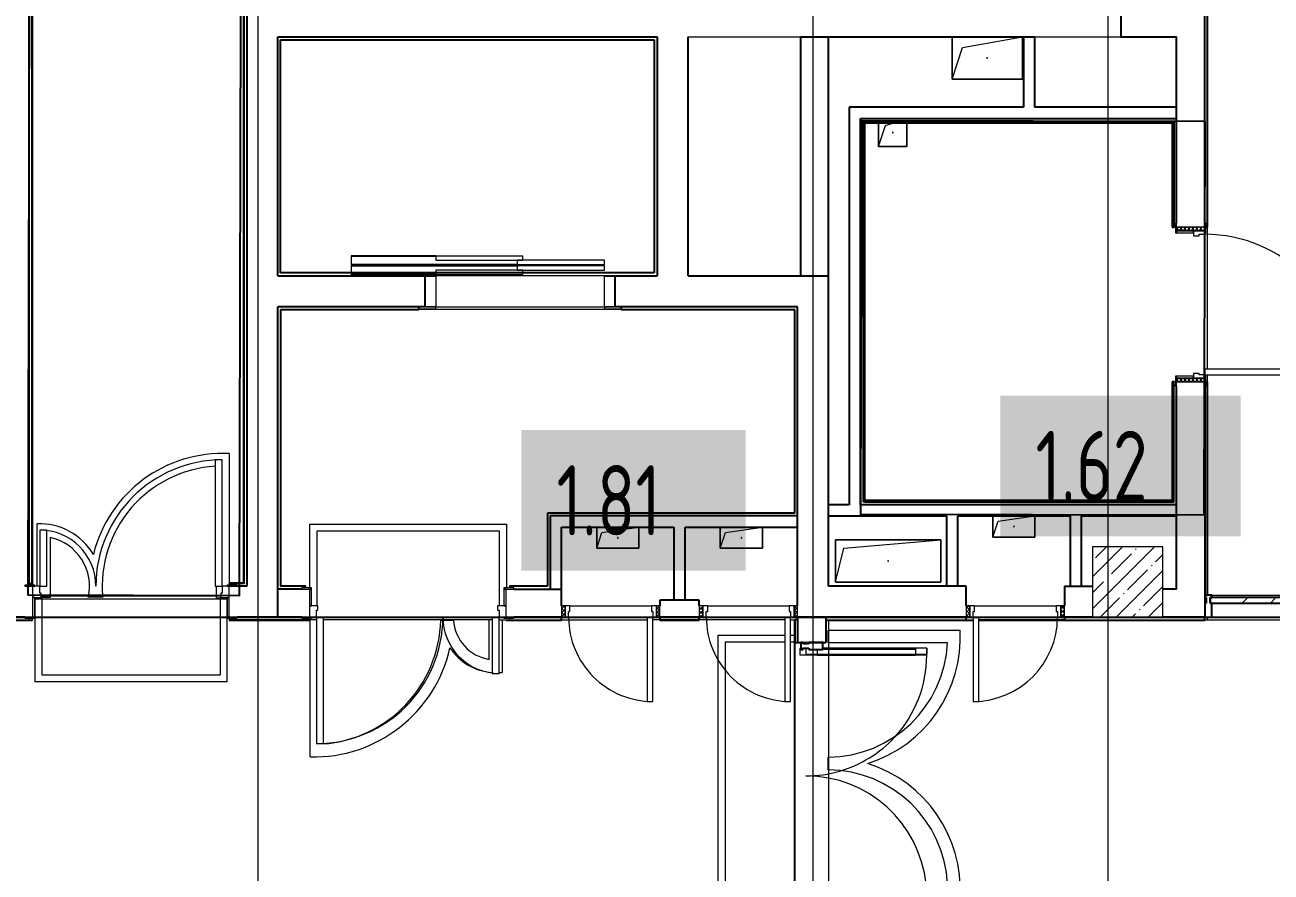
# Model space of a CAD drawing. Header units: millimetres. Extents: x 3914 to 443608, y -156176 to 78197.
# Drawn here: x 119257 to 128128, y -134527 to -128497 of the extents above; entities that cross this region are included whole.
import ezdxf

# ---------------------------------------------------------------- set-up
doc = ezdxf.new("R2010")
doc.units = ezdxf.units.MM
doc.linetypes.add('200_ШТРИХ__ш1_п0_6_', pattern=[160, 100, -60])
for name, color, linetype, lineweight in [('A-DETL-GENF', 7, 'Continuous', 9), ('A-DOOR-1', 7, 'Continuous', 5), ('A-DOOR-2', 7, '200_ШТРИХ__ш1_п0_6_', 5), ('A-DOOR-FRAM-2', 7, 'Continuous', 5), ('A-FLOR', 7, 'Continuous', 9), ('A-GENM', 7, 'Continuous', 9), ('A-GLAZ-CURT-1', 7, 'Continuous', 5), ('A-GLAZ-CURT-2', 7, 'Continuous', 25), ('A-GLAZ-CWMG', 7, 'Continuous', 9), ('A-GLAZ-CWMG-1', 7, 'Continuous', 25), ('S-COLS-1', 7, 'Continuous', 5), ('Оси', 7, 'Continuous', 9)]:
    doc.layers.add(name, color=color, linetype=linetype, lineweight=lineweight)
doc.layers.add('A-DOOR-4', color=7, linetype='Continuous', lineweight=5, true_color=0xd7dbdf)
doc.layers.add('A-DOOR-FRAM-1', color=7, linetype='Continuous', lineweight=5, true_color=0xc0c0c0)
doc.styles.add('СПДС', font='ГОСТ тип А.ttf', dxfattribs={"width": 0.9})

# ---------------------------------------------------------------- blocks, each defined once
blk = doc.blocks.new('110_Дверь_СКБ_2Ст - Д-1_л_Лестничная клетка EIS60 2-32142534-Объем проектирования 1 этажа')
at = {"layer": 'A-DOOR-1'}
for p, q in [((662.5, 1010), (612.5, 1010)), ((612.5, 1010), (612.5, 110)), ((662.5, 110), (662.5, 1010)), ((-637.5, 510), (-637.5, 110)), ((-587.5, 510), (-637.5, 510)), ((-587.5, 110), (-587.5, 510)), ((-637.5, 110), (-587.5, 110)), ((612.5, 110), (662.5, 110))]:
    blk.add_line(p, q, dxfattribs=at)
for centre, radius, start, end in [((662.5, 110), 900, 90, 180), ((-637.5, 110), 400, 360, 90)]:
    blk.add_arc(centre, radius, start, end, dxfattribs=at)
at = {"layer": 'A-DOOR-FRAM-1'}
for p, q in [((-672.5, 118), (-742.5, 118)), ((-742.5, 118), (-742.5, 110)), ((-742.5, 110), (-672.5, 110)), ((-637.5, 110), (-687.5, 110)), ((-687.5, 110), (-687.5, 30)), ((-672.5, 110), (-672.5, 118)), ((-637.5, 60), (-637.5, 110)), ((662.5, 110), (662.5, 60)), ((712.5, 110), (662.5, 110)), ((767.5, 118), (697.5, 118)), ((697.5, 118), (697.5, 110)), ((697.5, 110), (767.5, 110)), ((712.5, 30), (712.5, 110)), ((767.5, 110), (767.5, 118)), ((-687.5, 30), (-627.5, 30)), ((-672.5, 30), (-687.5, 30)), ((-687.5, 30), (-687.5, -110)), ((-672.5, -110), (-672.5, 30)), ((-627.5, 60), (-637.5, 60)), ((-627.5, 30), (-627.5, 60)), ((662.5, 60), (652.5, 60)), ((652.5, 60), (652.5, 30)), ((652.5, 30), (712.5, 30)), ((712.5, 30), (697.5, 30)), ((697.5, 30), (697.5, -110)), ((712.5, -110), (712.5, 30)), ((-672.5, -110), (-742.5, -110)), ((-742.5, -110), (-742.5, -118)), ((-742.5, -118), (-672.5, -118)), ((-687.5, -110), (-672.5, -110)), ((-672.5, -118), (-672.5, -110)), ((697.5, -110), (712.5, -110)), ((767.5, -110), (697.5, -110)), ((697.5, -110), (697.5, -118)), ((697.5, -118), (767.5, -118)), ((767.5, -118), (767.5, -110))]:
    blk.add_line(p, q, dxfattribs=at)
blk = doc.blocks.new('110_Дверь_СКБ_2Ст - Д-3а 1450x2100h_Лестничная клетка из коридора-32213611-Объем проектирования 1 этажа')
at = {"layer": 'A-DOOR-1'}
for p, q in [((662.5, 1000), (612.5, 1000)), ((612.5, 1000), (612.5, 100)), ((662.5, 100), (662.5, 1000)), ((-637.5, 500), (-637.5, 100)), ((-587.5, 500), (-637.5, 500)), ((-587.5, 100), (-587.5, 500)), ((-637.5, 100), (-587.5, 100)), ((612.5, 100), (662.5, 100))]:
    blk.add_line(p, q, dxfattribs=at)
for centre, radius, start, end in [((662.5, 100), 900, 90, 180), ((-637.5, 100), 400, 360, 90)]:
    blk.add_arc(centre, radius, start, end, dxfattribs=at)
at = {"layer": 'A-DOOR-FRAM-1'}
for p, q in [((-672.5, 108), (-742.5, 108)), ((-742.5, 108), (-742.5, 100)), ((-742.5, 100), (-672.5, 100)), ((-637.5, 100), (-687.5, 100)), ((-687.5, 100), (-687.5, 20)), ((-672.5, 100), (-672.5, 108)), ((-637.5, 50), (-637.5, 100)), ((662.5, 100), (662.5, 50)), ((712.5, 100), (662.5, 100)), ((767.5, 108), (697.5, 108)), ((697.5, 108), (697.5, 100)), ((697.5, 100), (767.5, 100)), ((712.5, 20), (712.5, 100)), ((767.5, 100), (767.5, 108)), ((-687.5, 20), (-627.5, 20)), ((-672.5, 20), (-687.5, 20)), ((-687.5, 20), (-687.5, -100)), ((-672.5, -100), (-672.5, 20)), ((-627.5, 50), (-637.5, 50)), ((-627.5, 20), (-627.5, 50)), ((662.5, 50), (652.5, 50)), ((652.5, 50), (652.5, 20)), ((652.5, 20), (712.5, 20)), ((712.5, 20), (697.5, 20)), ((697.5, 20), (697.5, -100)), ((712.5, -100), (712.5, 20)), ((-672.5, -100), (-742.5, -100)), ((-742.5, -100), (-742.5, -108)), ((-742.5, -108), (-672.5, -108)), ((-687.5, -100), (-672.5, -100)), ((-672.5, -108), (-672.5, -100)), ((697.5, -100), (712.5, -100)), ((767.5, -100), (697.5, -100)), ((697.5, -100), (697.5, -108)), ((697.5, -108), (767.5, -108)), ((767.5, -108), (767.5, -100))]:
    blk.add_line(p, q, dxfattribs=at)
blk = doc.blocks.new('110_Дверь_СКБ_1Ст_Внутренняя1 - Д-4 1100x2100h_су мгн-31800557-Объем проектирования 1 этажа')
at = {"layer": 'A-DOOR-2'}
h = blk.add_hatch(dxfattribs=at)
h.set_pattern_fill('FP_75', color=256, style=0, pattern_type=2)
h.set_pattern_definition([(135, (1751.41, 164.685), (-14.14214, -14.14214), []), (225, (1751.41, 164.685), (14.14214, -14.14214), [])])
h.paths.add_polyline_path([(562.5, 100), (537.5, 100), (537.5, -100), (562.5, -100)])
at = {"layer": 'A-DOOR-FRAM-2'}
h = blk.add_hatch(dxfattribs=at)
h.set_pattern_fill('FP_76', color=256, style=0, pattern_type=2)
h.set_pattern_definition([(45, (-371.384, 164.685), (-14.1421, 14.1421), []), (135, (-371.384, 164.685), (-14.1421, -14.1421), [])])
h.paths.add_polyline_path([(-512.5, 100), (-537.5, 100), (-537.5, -100), (-512.5, -99.3)])
at = {"layer": 'A-DOOR-1'}
for p, q in [((512.5, 1100), (472.5, 1100)), ((472.5, 1100), (472.5, 100)), ((512.5, 100), (512.5, 1100)), ((472.5, 100), (512.5, 100))]:
    blk.add_line(p, q, dxfattribs=at)
blk.add_arc((512.5, 100), 1000, 90, 180, dxfattribs=at)
at = {"layer": 'A-DOOR-FRAM-1'}
for p, q in [((-497.5, 108), (-567.5, 108)), ((-567.5, 108), (-567.5, 100)), ((-567.5, 100), (-497.5, 100)), ((-512.5, 100), (-537.5, 100)), ((-537.5, 100), (-537.5, -100)), ((-487.5, 100), (-512.5, 100)), ((-512.5, 100), (-512.5, 20)), ((-512.5, -100), (-512.5, 100)), ((-497.5, 100), (-512.5, 100)), ((-512.5, 100), (-512.5, 99)), ((-512.5, 99), (-497.5, 99)), ((-497.5, 100), (-497.5, 108)), ((-497.5, 99), (-497.5, 100)), ((-487.5, 60), (-487.5, 100)), ((512.5, 100), (512.5, 60)), ((537.5, 100), (512.5, 100)), ((592.5, 108), (522.5, 108)), ((522.5, 108), (522.5, 100)), ((537.5, 100), (522.5, 100)), ((522.5, 100), (522.5, 99)), ((522.5, 100), (592.5, 100)), ((522.5, 99), (537.5, 99)), ((537.5, 20), (537.5, 100)), ((562.5, 100), (537.5, 100)), ((537.5, 100), (537.5, -100)), ((537.5, 99), (537.5, 100)), ((562.5, -100), (562.5, 100)), ((592.5, 100), (592.5, 108)), ((-512.5, 20), (-477.5, 20)), ((-497.5, 20), (-512.5, 20)), ((-512.5, 20), (-512.5, -100)), ((-497.5, -100), (-497.5, 20)), ((-477.5, 60), (-487.5, 60)), ((-477.5, 20), (-477.5, 60)), ((512.5, 60), (502.5, 60)), ((502.5, 60), (502.5, 20)), ((502.5, 20), (537.5, 20)), ((537.5, 20), (522.5, 20)), ((522.5, 20), (522.5, -100)), ((537.5, -100), (537.5, 20)), ((-497.5, -100), (-567.5, -100)), ((-567.5, -100), (-567.5, -108)), ((-567.5, -108), (-497.5, -108)), ((-537.5, -100), (-512.5, -100)), ((-512.5, -100), (-497.5, -100)), ((-497.5, -108), (-497.5, -100)), ((522.5, -100), (537.5, -100)), ((592.5, -100), (522.5, -100)), ((522.5, -100), (522.5, -108)), ((522.5, -108), (592.5, -108)), ((537.5, -100), (562.5, -100)), ((592.5, -108), (592.5, -100))]:
    blk.add_line(p, q, dxfattribs=at)
blk = doc.blocks.new('110_Дверь_СКБ_1Ст - д-18 700x2100h_Технический шкаф ЭОМ и СС-23279316-Объем проектирования 1 этажа')
at = {"layer": 'A-DOOR-2'}
h = blk.add_hatch(dxfattribs=at)
h.set_pattern_fill('FP_117', color=256, style=0, pattern_type=2)
h.set_pattern_definition([(135, (1951.41, 174.685), (-14.14214, -14.14214), []), (225, (1951.41, 174.685), (14.14214, -14.14214), [])])
h.paths.add_polyline_path([(337.5, 110), (337.5, 30), (362.5, 30), (362.5, 110)])
at = {"layer": 'A-DOOR-FRAM-2'}
h = blk.add_hatch(dxfattribs=at)
h.set_pattern_fill('FP_118', color=256, style=0, pattern_type=2)
h.set_pattern_definition([(45, (-171.384, 174.685), (-14.1421, 14.1421), []), (135, (-171.384, 174.685), (-14.1421, -14.1421), [])])
h.paths.add_polyline_path([(-312.5, 110), (-337.5, 110), (-337.5, 30), (-312.5, 30), (-312.5, 61.3)])
at = {"layer": 'A-DOOR-1'}
for p, q in [((312.5, 710), (272.5, 710)), ((272.5, 710), (272.5, 110)), ((312.5, 110), (312.5, 710)), ((272.5, 110), (312.5, 110))]:
    blk.add_line(p, q, dxfattribs=at)
blk.add_arc((312.5, 110), 600, 90, 180, dxfattribs=at)
at = {"layer": 'A-DOOR-FRAM-1'}
for p, q in [((-312.5, 110), (-337.5, 110)), ((-337.5, 110), (-337.5, 30)), ((-287.5, 110), (-312.5, 110)), ((-312.5, 110), (-312.5, 30)), ((-312.5, 30), (-312.5, 110)), ((-287.5, 70), (-287.5, 110)), ((-287.5, 110), (272.5, 110)), ((312.5, 110), (312.5, 70)), ((337.5, 110), (312.5, 110)), ((337.5, 30), (337.5, 110)), ((362.5, 110), (337.5, 110)), ((337.5, 110), (337.5, 30)), ((362.5, 30), (362.5, 110)), ((-337.5, 30), (-312.5, 30)), ((-312.5, 30), (-277.5, 30)), ((-277.5, 70), (-287.5, 70)), ((-277.5, 30), (-277.5, 70)), ((302.5, 30), (-277.5, 30)), ((312.5, 70), (302.5, 70)), ((302.5, 70), (302.5, 30)), ((302.5, 30), (337.5, 30)), ((337.5, 30), (362.5, 30))]:
    blk.add_line(p, q, dxfattribs=at)
blk = doc.blocks.new('110_Дверь_СКБ_1Ст - д-18п 700x2100h_Технический шкаф ЭОМ и СС 2-32193184-Объем проектирования 1 этажа')
at = {"layer": 'A-DOOR-2'}
h = blk.add_hatch(dxfattribs=at)
h.set_pattern_fill('FP_119', color=256, style=0, pattern_type=2)
h.set_pattern_definition([(135, (1951.41, 124.685), (-14.14214, -14.14214), []), (225, (1951.41, 124.685), (14.14214, -14.14214), [])])
h.paths.add_polyline_path([(337.5, 60), (337.5, -20), (362.5, -20), (362.5, 60)])
at = {"layer": 'A-DOOR-FRAM-2'}
h = blk.add_hatch(dxfattribs=at)
h.set_pattern_fill('FP_120', color=256, style=0, pattern_type=2)
h.set_pattern_definition([(45, (-171.384, 124.685), (-14.1421, 14.1421), []), (135, (-171.384, 124.685), (-14.1421, -14.1421), [])])
h.paths.add_polyline_path([(-337.5, 60), (-337.5, -20), (-312.5, -20), (-312.5, 60)])
at = {"layer": 'A-DOOR-1'}
for p, q in [((-287.5, 660), (-287.5, 60)), ((-247.5, 660), (-287.5, 660)), ((-247.5, 60), (-247.5, 660)), ((-287.5, 60), (-247.5, 60))]:
    blk.add_line(p, q, dxfattribs=at)
blk.add_arc((-287.5, 60), 600, 360, 90, dxfattribs=at)
at = {"layer": 'A-DOOR-FRAM-1'}
for p, q in [((-312.5, 60), (-337.5, 60)), ((-337.5, 60), (-337.5, -20)), ((-287.5, 60), (-312.5, 60)), ((-312.5, 60), (-312.5, -20)), ((-312.5, -20), (-312.5, 60)), ((-287.5, 20), (-287.5, 60)), ((-277.5, 20), (-287.5, 20)), ((-277.5, -20), (-277.5, 20)), ((-247.5, 60), (312.5, 60)), ((312.5, 20), (302.5, 20)), ((302.5, 20), (302.5, -20)), ((312.5, 60), (312.5, 20)), ((337.5, 60), (312.5, 60)), ((337.5, -20), (337.5, 60)), ((362.5, 60), (337.5, 60)), ((337.5, 60), (337.5, -20)), ((362.5, -20), (362.5, 60)), ((-337.5, -20), (-312.5, -20)), ((-312.5, -20), (-277.5, -20)), ((302.5, -20), (-277.5, -20)), ((302.5, -20), (337.5, -20)), ((337.5, -20), (362.5, -20))]:
    blk.add_line(p, q, dxfattribs=at)
blk = doc.blocks.new('Прямоугольный импост - Импост структурный с накладкой - 160мм Темный-V110-Объем проектирования 1 этажа')
at = {"layer": 'A-GLAZ-CWMG-1'}
for p, q in [((-50, 0), (-50, 17)), ((-50, 17), (0, 17)), ((-40, 0), (-50, 0)), ((-40, -40), (-40, 0)), ((0, 0), (-10, 0)), ((-10, 0), (-10, -40)), ((0, 17), (0, 0)), ((-50, -140), (-50, -40)), ((-50, -40), (-40, -40)), ((-10, -40), (0, -40)), ((0, -40), (0, -140)), ((0, -140), (-50, -140))]:
    blk.add_line(p, q, dxfattribs=at)
blk = doc.blocks.new('Системная панель - Стекло - 40мм-32352614-Объем проектирования 1 этажа')
at = {"layer": 'A-GLAZ-CURT-1'}
h = blk.add_hatch(dxfattribs=at)
h.set_pattern_fill('FP_130', color=256, style=0, pattern_type=2)
h.set_pattern_definition([(225, (102198.5, 13340), (565.6854, -565.6854), [400, -1200]), (225, (102598.5, 13540), (565.6854, -565.6854), [1200, -400]), (225, (101798.5, 13740), (565.6854, -565.6854), [400, -1200])])
h.paths.add_polyline_path([(560.5, 40), (-560.5, 40), (-560.5, 0), (560.5, 0)])
at = {"layer": 'A-GLAZ-CURT-2'}
for p, q in [((560.5, 40), (-560.5, 40)), ((-560.5, 40), (-560.5, 0)), ((560.5, 0), (560.5, 40)), ((-560.5, 0), (560.5, 0))]:
    blk.add_line(p, q, dxfattribs=at)
blk = doc.blocks.new('Прямоугольный импост - Импост структурный с накладкой - 160мм Темный-32352612-Объем проектирования 1 этажа')
at = {"layer": 'A-GLAZ-CWMG'}
for p, q in [((101448, 13557), (102549, 13557)), ((101448, 13400), (102549, 13400))]:
    blk.add_line(p, q, dxfattribs=at)
blk = doc.blocks.new('GM_Отверстие прямоугольное _в плите_ - Отверстие-21606279-Объем проектирования 1 этажа')
at = {"layer": 'A-GENM'}
for p, q in [((-375, -150), (-375, 150)), ((-375, 150), (375, 150)), ((375, 150), (-375, 150)), ((-375, 150), (-375, -150)), ((-375, -150), (-315, 90)), ((-315, 90), (375, 150)), ((375, 150), (375, -150)), ((375, -150), (375, 150)), ((375, -150), (-375, -150)), ((-375, -150), (375, -150))]:
    blk.add_line(p, q, dxfattribs=at)
for start, end in [(360, 180), (180, 360)]:
    blk.add_arc((0, 0), 2.5, start, end, dxfattribs=at)
blk = doc.blocks.new('GM_Отверстие прямоугольное _в плите_ - Отверстие-21610241-Объем проектирования 1 этажа')
at = {"layer": 'A-GENM'}
for p, q in [((-250, -150), (-250, 150)), ((-250, 150), (-250, -150)), ((-175, 75), (250, 150)), ((250, 150), (250, -150)), ((250, -150), (250, 150)), ((-250, -150), (-175, 75)), ((250, -150), (-250, -150)), ((-250, -150), (250, -150))]:
    blk.add_line(p, q, dxfattribs=at)
for start, end in [(360, 180), (180, 360)]:
    blk.add_arc((0, 0), 2.5, start, end, dxfattribs=at)
blk = doc.blocks.new('GM_Отверстие прямоугольное _в плите_ - Отверстие-V127-Объем проектирования 1 этажа')
at = {"layer": 'A-GENM'}
for p, q in [((-100, -100), (-100, 69)), ((-100, 69), (-100, -100)), ((-100, -100), (-50, 50)), ((-50, 50), (7, 69)), ((100, 69), (100, -100)), ((100, -100), (100, 69)), ((100, -100), (-100, -100)), ((-100, -100), (100, -100))]:
    blk.add_line(p, q, dxfattribs=at)
for start, end in [(360, 180), (180, 360)]:
    blk.add_arc((0, 0), 2.5, start, end, dxfattribs=at)
blk = doc.blocks.new('GM_Отверстие прямоугольное _в плите_ - Отверстие-21620300-Объем проектирования 1 этажа')
at = {"layer": 'A-GENM'}
for p, q in [((-150, -75), (-150, 75)), ((-150, 75), (-150, -75)), ((-150, -75), (-112.5, 37.5)), ((-112.5, 37.5), (150, 75)), ((150, 75), (150, -75)), ((150, -75), (150, 75)), ((150, -75), (-150, -75)), ((-150, -75), (150, -75))]:
    blk.add_line(p, q, dxfattribs=at)
for start, end in [(360, 180), (180, 360)]:
    blk.add_arc((0, 0), 2.5, start, end, dxfattribs=at)
blk = doc.blocks.new('BSC_Колонна _Прямоугольная - 500х500-17857564-Объем проектирования 1 этажа')
at = {"layer": 'S-COLS-1'}
h = blk.add_hatch(dxfattribs=at)
h.set_pattern_fill('FP_181', color=256, style=0, pattern_type=2)
h.set_pattern_definition([(45, (-100850, -13650), (-114.04925, 114.04925), []), (45, (-100735.95, -13650), (-114.04925, 114.04925), [201.613, -40.323, 6.706, -33.617])])
h.paths.add_polyline_path([(250, -250), (250, 250), (-250, 250), (-250, -250), (-82.7, -250)])
for p, q in [((250, 250), (-250, 250)), ((-250, 250), (-250, -250)), ((250, -250), (250, 250)), ((-250, -250), (250, -250))]:
    blk.add_line(p, q, dxfattribs=at)
blk = doc.blocks.new('DOR_Дверь лифта - 1350х2050h-19118285-Объем проектирования 1 этажа')
at = {"layer": 'A-DOOR-1'}
for p, q in [((-600, 125), (-720, 125)), ((-720, 125), (-720, 110)), ((-720, 110), (-600, 110)), ((-675, 110), (-675, -110)), ((-600, 110), (-675, 110)), ((-600, 110), (-600, 125)), ((600, 110), (-600, 110)), ((-600, 110), (-600, -110)), ((720, 125), (600, 125)), ((600, 125), (600, 110)), ((600, -110), (600, 110)), ((675, 110), (600, 110)), ((600, 110), (720, 110)), ((675, -110), (675, 110)), ((720, 110), (720, 125)), ((-675, -110), (-600, -110)), ((-600, -110), (600, -110)), ((-600, -150), (-600, -180)), ((20, -150), (-600, -150)), ((-20, -120), (-20, -150)), ((600, -120), (-20, -120)), ((-20, -150), (600, -150)), ((20, -180), (20, -150)), ((600, -110), (675, -110)), ((600, -150), (600, -120)), ((-600, -180), (20, -180)), ((-600, -190), (-600, -220)), ((20, -190), (-600, -190)), ((-600, -220), (20, -220)), ((-20, -220), (-20, -250)), ((600, -220), (-20, -220)), ((-20, -250), (600, -250)), ((20, -220), (20, -190)), ((600, -250), (600, -220))]:
    blk.add_line(p, q, dxfattribs=at)
at = {"layer": 'A-DOOR-FRAM-1'}
for p, q in [((600, -117), (600, -120)), ((1203, -117), (600, -117)), ((600, -120), (1200, -120)), ((1200, -120), (1200, -180)), ((1203, -183), (1203, -117)), ((1200, -180), (20, -180)), ((20, -180), (20, -183)), ((20, -183), (1203, -183)), ((1203, -187), (20, -187)), ((20, -187), (20, -190)), ((20, -190), (1200, -190)), ((600, -250), (600, -253)), ((1200, -250), (600, -250)), ((600, -253), (1203, -253)), ((1200, -190), (1200, -250)), ((1203, -253), (1203, -187))]:
    blk.add_line(p, q, dxfattribs=at)
blk = doc.blocks.new('Дверь_Витражная_остекление_ - ВВ-7 остекление-32349468-Объем проектирования 1 этажа')
at = {"layer": 'A-DETL-GENF'}
for p, q in [((-815, -20), (-860, -20)), ((-860, -177.2), (-860, -20)), ((-815, -20), (-860, -20)), ((-860, -20), (-860, -177.2)), ((-815, -177.2), (-815, -20)), ((-815, -177.2), (-815, -20)), ((865, -880), (865, -20)), ((865, -20), (865, -880)), ((-860, -100), (-815, -100)), ((-860, -880), (-860, -177.2)), ((-860, -177.2), (-860, -880)), ((-850, -177.2), (-850, -100)), ((-850, -800), (-850, -177.2)), ((-815, -880), (-815, -177.2)), ((-815, -880), (-815, -177.2)), ((-806, -177.2), (-806, -100)), ((-806, -800), (-806, -177.2)), ((856, -800), (856, -100)), ((900, -100), (865, -100)), ((900, -800), (900, -140)), ((910, -880), (910, -140)), ((910, -880), (910, -140)), ((-860, -800), (-815, -800)), ((-860, -880), (-815, -880)), ((-860, -880), (-815, -880)), ((910, -800), (865, -800)), ((910, -880), (865, -880)), ((865, -880), (910, -880))]:
    blk.add_line(p, q, dxfattribs=at)
at = {"layer": 'A-DOOR-1'}
for p, q in [((-910, 20), (-860, 20)), ((-910, -20), (-910, 20)), ((-860, 20), (-860, -20)), ((860, 20), (910, 20)), ((860, -20), (860, 20)), ((910, 20), (910, -20)), ((-860, -20), (-910, -20)), ((-860, -177.2), (-860, -20)), ((860, -880), (860, -20)), ((910, -20), (860, -20))]:
    blk.add_line(p, q, dxfattribs=at)
for centre, start, end in [((-860, -20), 275.92467, 0), ((860, -20), 180, 196.2256), ((860, -20), 227.29681, 270)]:
    blk.add_arc(centre, 860, start, end, dxfattribs=at)
at = {"layer": 'A-DOOR-4'}
blk.add_line((-860, -880), (-860, -177.2), dxfattribs=at)
for centre, start, end in [((860, -20), 196.2256, 227.18263), ((-860, -20), 270, 275.92467)]:
    blk.add_arc(centre, 860, start, end, dxfattribs=at)
blk = doc.blocks.new('Прямоугольный импост - Импост структурный с накладкой - 160мм Темный-V271-Объем проектирования 1 этажа')
at = {"layer": 'A-GLAZ-CWMG-1'}
for p, q in [((0, 17), (-50, 17)), ((-50, 17), (-50, 0)), ((-50, 0), (-40, 0)), ((-40, 0), (-40, -40)), ((-10, -40), (-10, 0)), ((-10, 0), (0, 0)), ((0, 0), (0, 17)), ((-40, -40), (-50, -40)), ((-50, -40), (-50, -140)), ((0, -40), (-10, -40)), ((0, -140), (0, -40)), ((-50, -140), (0, -140))]:
    blk.add_line(p, q, dxfattribs=at)

msp = doc.modelspace()

# ---------------------------------------------------------------- linework, layer by layer
for p, q in [((127057, -124712.7), (127057, -128582.7)), ((119287, -132484.7), (119287, -124962.7)), ((119308, -132482.7), (119308, -124982.7)), ((119309, -124982.7), (119309, -132482.7)), ((120816, -132471.7), (120816, -128342.7)), ((120837, -128362.7), (120837, -132492.7)), ((127655, -129907.7), (127655, -128382.7)), ((127676, -129937.7), (127676, -128361.7)), ((121057, -130282.7), (121057, -128582.7)), ((121057, -128582.7), (123757, -128582.7)), ((121077, -128602.7), (123737, -128602.7)), ((121077, -130262.7), (121077, -128602.7)), ((123737, -128602.7), (123737, -130262.7)), ((123757, -128582.7), (123757, -130282.7)), ((123977, -130282.7), (123977, -128582.7)), ((124777, -128582.7), (126445, -128582.7)), ((124777, -128582.7), (124777, -130282.7)), ((124977, -132492.7), (124977, -128582.7)), ((126365, -128582.7), (126365, -129082.7)), ((126445, -129082.7), (126445, -128582.7)), ((127057, -128582.7), (127455, -128582.7)), ((127455, -129907.7), (127455, -128582.7)), ((126365, -129082.7), (125125, -129082.7)), ((125125, -129082.7), (125125, -131912.7)), ((127455, -129082.7), (126445, -129082.7)), ((125205, -129162.7), (127455, -129162.7)), ((125205, -131912.7), (125205, -129162.7)), ((125225, -129182.7), (127435, -129182.7)), ((125225, -129182.7), (125225, -131892.7)), ((125225, -129193.7), (127435, -129193.7)), ((125236, -131892.7), (125236, -129182.7)), ((127424, -129182.7), (127424, -129937.7)), ((127435, -129182.7), (127435, -129937.7)), ((127424, -129937.7), (127435, -129937.7)), ((127675, -129937.7), (127676, -129937.7)), ((121057, -130282.7), (122182, -130282.7)), ((123737, -130262.7), (121077, -130262.7)), ((122107, -130502.7), (122107, -130282.7)), ((123382, -130282.7), (123757, -130282.7)), ((123457, -130282.7), (123457, -130502.7)), ((123977, -130282.7), (124977, -130282.7)), ((121057, -132712.7), (121057, -130502.7)), ((122107, -130502.7), (121057, -130502.7)), ((121077, -130522.7), (121078, -130522.7)), ((121078, -132492.7), (121078, -130523.7)), ((121078, -130523.7), (122062, -130523.7)), ((122062, -130522.7), (122062, -130502.7)), ((122062, -130523.7), (122062, -130522.7)), ((124757, -130502.7), (123457, -130502.7)), ((123502, -130502.7), (123502, -130522.7)), ((123502, -130522.7), (123502, -130523.7)), ((123502, -130523.7), (124736, -130523.7)), ((124736, -130523.7), (124736, -131971.7)), ((124737, -130522.7), (124737, -130523.7)), ((124757, -132632.7), (124757, -130502.7)), ((127435, -131037.7), (127424, -131037.7)), ((127424, -131037.7), (127424, -131892.7)), ((127435, -131062.7), (127435, -131037.7)), ((127447, -131062.7), (127435, -131062.7)), ((127435, -131892.7), (127435, -131062.7)), ((127455, -132512.7), (127455, -131067.7)), ((127655, -131067.7), (127655, -132712.7)), ((127675, -131062.7), (127663, -131062.7)), ((127676, -131037.7), (127675, -131037.7)), ((127676, -132555.7), (127676, -131037.7)), ((127435, -131881.7), (125225, -131881.7)), ((125236, -131892.7), (125225, -131892.7)), ((125236, -131892.7), (127435, -131892.7)), ((124736, -131971.7), (122976, -131971.7)), ((122976, -131971.7), (122976, -132491.7)), ((122997, -131992.7), (122997, -132512.7)), ((124757, -131992.7), (122997, -131992.7)), ((124737, -131972.7), (124736, -131972.7)), ((125125, -131912.7), (124977, -131912.7)), ((124977, -131992.7), (125817, -131992.7)), ((127455, -131912.7), (125205, -131912.7)), ((125817, -131992.7), (125817, -132492.7)), ((125897, -131992.7), (126697, -131992.7)), ((125897, -132492.7), (125897, -131992.7)), ((126697, -131992.7), (126697, -132492.7)), ((126777, -131992.7), (127455, -131992.7)), ((126777, -132492.7), (126777, -131992.7)), ((123077, -132632.7), (123077, -132072.7)), ((123077, -132072.7), (123877, -132072.7)), ((123877, -132072.7), (123877, -132592.7)), ((123957, -132072.7), (124757, -132072.7)), ((123957, -132592.7), (123957, -132072.7)), ((119287, -132472.7), (119307, -132472.7)), ((119307, -132472.7), (119312, -132472.7)), ((119312, -132471.7), (119308, -132471.7)), ((119308, -132482.7), (119309, -132482.7)), ((119312, -132472.7), (119312, -132471.7)), ((120816, -132471.7), (120712, -132471.7)), ((120712, -132471.7), (120712, -132472.7)), ((120712, -132472.7), (120737, -132472.7)), ((120737, -132472.7), (120737, -132484.7)), ((120817, -132472.7), (120737, -132472.7)), ((120837, -132492.7), (120767, -132492.7)), ((120816, -132471.7), (120817, -132471.7)), ((120817, -132471.7), (120817, -132472.7)), ((121227, -132512.7), (121057, -132512.7)), ((121077, -132492.7), (121077, -132491.7)), ((121257, -132491.7), (121077, -132491.7)), ((121077, -132492.7), (121078, -132492.7)), ((121257, -132492.7), (121257, -132491.7)), ((122976, -132491.7), (122707, -132491.7)), ((122707, -132491.7), (122707, -132492.7)), ((122737, -132512.7), (123077, -132512.7)), ((122977, -132492.7), (122976, -132492.7)), ((125957, -132492.7), (124977, -132492.7)), ((125957, -132632.7), (125957, -132492.7)), ((126657, -132492.7), (126857, -132492.7)), ((126657, -132492.7), (126657, -132632.7)), ((127455, -132512.7), (127357, -132512.7)), ((124057, -132592.7), (123777, -132592.7)), ((123777, -132592.7), (123777, -132632.7)), ((124057, -132632.7), (124057, -132592.7)), ((127655, -132555.7), (127675, -132555.7)), ((127675, -132555.7), (127676, -132555.7)), ((118507, -132733.7), (119312, -132733.7)), ((119257, -132712.7), (118537, -132712.7)), ((119067, -132712.7), (119257, -132712.7)), ((119287, -132732.7), (119287, -132720.7)), ((119287.8, -132732.7), (119287, -132732.7)), ((119312, -132733.7), (119312, -132732.7)), ((120712, -132732.7), (120712, -132733.7)), ((120712, -132733.7), (121282, -132733.7)), ((120737, -132720.7), (120737, -132732.7)), ((120767, -132712.7), (121227, -132712.7)), ((121227, -132712.7), (120767, -132712.7)), ((121282, -132733.7), (121282, -132732.7)), ((122682, -132732.7), (122682, -132733.7)), ((122682, -132733.7), (123077, -132733.7)), ((122737, -132712.7), (123077, -132712.7)), ((123077, -132712.7), (122737, -132712.7)), ((123077, -132732.7), (123077, -132712.7)), ((123077, -132733.7), (123077, -132732.7)), ((123777, -132712.7), (124057, -132712.7)), ((123777, -132712.7), (123777, -132732.7)), ((124057, -132712.7), (123777, -132712.7)), ((123777, -132732.7), (123777, -132733.7)), ((123777, -132733.7), (124057, -132733.7)), ((124057, -132732.7), (124057, -132712.7)), ((124057, -132733.7), (124057, -132732.7)), ((124736, -132732.7), (124736, -134772.7)), ((124757, -132732.7), (124737, -132732.7)), ((124737, -132732.7), (124737, -132892.7)), ((124757, -132712.7), (124757, -132892.7)), ((124757, -132712.7), (125957, -132712.7)), ((125957, -132712.7), (124757, -132712.7)), ((124957, -132712.7), (124957, -132892.7)), ((124967, -132732.7), (124967, -132733.7)), ((124967, -132733.7), (126007, -132733.7)), ((125957, -132732.7), (125957, -132712.7)), ((126047, -132733.7), (127655, -132733.7)), ((126657, -132712.7), (126857, -132712.7)), ((126857, -132712.7), (126657, -132712.7)), ((126657, -132712.7), (126657, -132732.7)), ((127357, -132712.7), (127655, -132712.7)), ((127655, -132712.7), (127357, -132712.7)), ((127656, -132712.7), (127655, -132712.7)), ((127655, -132732.7), (127655, -132733.7)), ((127655, -132733.7), (127656, -132733.7)), ((127656, -132733.7), (127656, -132712.7)), ((124737, -132892.7), (124757, -132892.7)), ((124737, -134772.7), (124737, -132892.7)), ((124757, -132892.7), (124957, -132892.7))]:
    msp.add_line(p, q)
at = {"flags": 128}
msp.add_lwpolyline([(119294.6, -125066.7), (119277, -132554.7), (120784, -132558.2), (120793.7, -128428.2)], dxfattribs=at)
msp.add_lwpolyline([(127658.2, -129185.3), (125211.7, -129180.2), (125205.4, -131978.6), (127651.8, -131983.7)], close=True, dxfattribs=at)
msp.add_lwpolyline([(108971, -132712.7), (147467, -132712.7), (147467, -135512.7), (108971, -135512.7)], close=True)
at = {"layer": 'A-FLOR'}
for p, q in [((119307, -132484.7), (119307, -124982.7)), ((120817, -128342.7), (120817, -132471.7)), ((127675, -130947.7), (127675, -128362.7)), ((123977, -128582.7), (124777, -128582.7)), ((124977, -128582.7), (125857, -128582.7)), ((126357, -128582.7), (126365, -128582.7)), ((126445, -128582.7), (127057, -128582.7)), ((127435, -129937.7), (127447, -129937.7)), ((127663, -129937.7), (127675, -129937.7)), ((121077, -132491.7), (121077, -130522.7)), ((124737, -130522.7), (121078, -130522.7)), ((124737, -130523.7), (124737, -131972.7)), ((127675, -132555.7), (127675, -130987.7)), ((127447, -131037.7), (127435, -131037.7)), ((127675, -131037.7), (127663, -131037.7)), ((120711.6, -131549), (120711.6, -132484.7)), ((124736, -131972.7), (122977, -131972.7)), ((122977, -131972.7), (122977, -132492.7)), ((119345.2, -132492.7), (119345.2, -132048.1)), ((121284.5, -132050.6), (122684.5, -132050.6)), ((121284.5, -132504.7), (121284.5, -132050.6)), ((122684.5, -132050.6), (122684.5, -132504.7)), ((119437, -132145.8), (119437, -132571.8)), ((122634.5, -132100.6), (121334.5, -132100.6)), ((121334.5, -132100.6), (121334.5, -132632.7)), ((122634.5, -132632.7), (122634.5, -132100.6)), ((120621.6, -132574.8), (120621.6, -132492.7)), ((121257, -132492.7), (121078, -132492.7)), ((121257, -132504.7), (121257, -132492.7)), ((122707, -132492.7), (122707, -132504.7)), ((122976, -132492.7), (122707, -132492.7)), ((119327, -132572.7), (119327, -133172.7)), ((119327.9, -132582.7), (120696.1, -132582.7)), ((119437, -132571.8), (119371.7, -132571.8)), ((120652, -132562.7), (119372, -132562.7)), ((119372, -132572.7), (119377, -132572.7)), ((119377, -132572.7), (119377, -133122.7)), ((119810.6, -132571.3), (119708.2, -132571.3)), ((120621.6, -132574.8), (120697, -132574.8)), ((120647, -132572.7), (120652, -132572.7)), ((120647, -132572.7), (120647, -133122.7)), ((120697, -133172.7), (120697, -132574.8)), ((118488.3, -132732.7), (119287, -132732.7)), ((119287.8, -132732.7), (119312, -132732.7)), ((119312, -132732.7), (119312, -132720.7)), ((120712, -132720.7), (120712, -132732.7)), ((121332, -132732.7), (120712, -132732.7)), ((121257, -132732.7), (121257, -132720.7)), ((121287.4, -133707.4), (121287.4, -132729.7)), ((121287.4, -132729.7), (121332, -132729.7)), ((122582, -132732.7), (121382, -132732.7)), ((122216.8, -132733.2), (122307.7, -132733.2)), ((122562, -133013.6), (122562, -132732.7)), ((122632, -132732.7), (123687, -132732.7)), ((122653.8, -132732.7), (122653.8, -133105.5)), ((122707, -132720.7), (122707, -132732.7)), ((124667, -132732.7), (123727, -132732.7)), ((124707, -132732.7), (124737, -132732.7)), ((124957, -132732.7), (126007, -132732.7)), ((124977, -132732.7), (124977, -133797.2)), ((126657, -132732.7), (126047, -132732.7)), ((126657, -132732.7), (129928.6, -132732.7)), ((127675, -132732.7), (127675, -132712.7)), ((124191.8, -132840.5), (124667, -132840.5)), ((124191.8, -134655.7), (124191.8, -132840.5)), ((124707, -132840.5), (124737, -132840.5)), ((124973.8, -132894.4), (124973.8, -132804.4)), ((124973.8, -132804.4), (125913.8, -132804.4)), ((124667, -132890.5), (124241.8, -132890.5)), ((124241.8, -132890.5), (124241.8, -134605.7)), ((124737, -132890.5), (124707, -132890.5)), ((125824.2, -132894.4), (124973.8, -132894.4)), ((119377, -133122.7), (120647, -133122.7)), ((120697, -133172.7), (119327, -133172.7)), ((121377.4, -133612.7), (121377.4, -133615.4)), ((124974.8, -133799.4), (124974.8, -133709.4)), ((124977, -133799.5), (124977, -134772.7))]:
    msp.add_line(p, q, dxfattribs=at)
for centre, radius, start, end in [((120662, -132492.7), 945, 86.9906, 166.09511), ((120662, -132492.7), 945, 86.9906, 166.09511), ((120662, -132492.7), 855, 93.35556, 185.27324), ((120662, -132492.7), 855, 93.35556, 185.27324), ((119362, -132492.7), 445, 30.68536, 92.15971), ((119362, -132492.7), 445, 30.68536, 92.15971), ((119362, -132492.7), 355, 347.21166, 77.80233), ((119362, -132492.7), 355, 347.21166, 77.80233), ((121312, -132712.7), 905, 274.14371, 358.70203), ((121312, -132712.7), 905, 274.14371, 358.70203), ((122612, -132712.7), 305, 183.85394, 260.56466), ((122612, -132712.7), 305, 183.85394, 260.56466), ((124970.1, -132854.4), 945, 287.75279, 3.03294), ((124970.1, -132854.4), 945, 287.75279, 3.03294), ((121312, -132712.7), 995, 268.58294, 347.32946), ((121312, -132712.7), 995, 268.58294, 347.32946), ((122612, -132712.7), 395, 213.54048, 265.63343), ((122612, -132712.7), 395, 213.54048, 265.63343), ((124970.1, -132854.4), 855, 270.31209, 357.31852), ((124970.1, -132854.4), 855, 270.31209, 357.31852), ((122612, -132712.7), 395, 272.90796, 276.07108), ((122612, -132712.7), 395, 272.90796, 276.07108), ((124970.1, -134654.4), 945, 356.96706, 72.24721), ((124970.1, -134654.4), 945, 356.96706, 72.24721), ((124970.1, -134654.4), 855, 2.68148, 89.68791), ((124970.1, -134654.4), 855, 2.68148, 89.68791)]:
    msp.add_arc(centre, radius, start, end, dxfattribs=at)
at = {"layer": 'Оси'}
for points in [[(126967, -146042.8), (126967, -143019), (126967, -129084.5), (126967, -124084.5)], [(120917, -148019), (120917, -143019), (120917, -129197.6), (120917, -124197.6)], [(124867, -146037.8), (124867, -143019), (124867, -129197.6), (124867, -124197.6)]]:
    msp.add_lwpolyline(points, dxfattribs=at)

# ---------------------------------------------------------------- block references
for name, p in [('GM_Отверстие прямоугольное _в плите_ - Отверстие-21610241-Объем проектирования 1 этажа', (126107, -128732.7)), ('GM_Отверстие прямоугольное _в плите_ - Отверстие-V127-Объем проектирования 1 этажа', (125434, -129262.7)), ('110_Дверь_СКБ_2Ст - Д-1_л_Лестничная клетка EIS60 2-32142534-Объем проектирования 1 этажа', (119999.5, -132602.7)), ('GM_Отверстие прямоугольное _в плите_ - Отверстие-21620300-Объем проектирования 1 этажа', (126297, -132067.7)), ('GM_Отверстие прямоугольное _в плите_ - Отверстие-21620300-Объем проектирования 1 этажа', (123477, -132147.7)), ('GM_Отверстие прямоугольное _в плите_ - Отверстие-21620300-Объем проектирования 1 этажа', (124357, -132147.7)), ('GM_Отверстие прямоугольное _в плите_ - Отверстие-21606279-Объем проектирования 1 этажа', (125402, -132312.7)), ('BSC_Колонна _Прямоугольная - 500х500-17857564-Объем проектирования 1 этажа', (127107, -132462.7)), ('Прямоугольный импост - Импост структурный с накладкой - 160мм Темный-32352612-Объем проектирования 1 этажа', (26257, -146112.7))]:
    msp.add_blockref(name, p)
for name, p, rotation in [('110_Дверь_СКБ_1Ст_Внутренняя1 - Д-4 1100x2100h_су мгн-31800557-Объем проектирования 1 этажа', (127555, -130475.2), 270), ('DOR_Дверь лифта - 1350х2050h-19118285-Объем проектирования 1 этажа', (122782, -130392.7), 180), ('110_Дверь_СКБ_2Ст - Д-3а 1450x2100h_Лестничная клетка из коридора-32213611-Объем проектирования 1 этажа', (121994.5, -132612.7), 180), ('Системная панель - Стекло - 40мм-32352614-Объем проектирования 1 этажа', (128255.5, -132572.7), 180), ('110_Дверь_СКБ_1Ст - д-18п 700x2100h_Технический шкаф ЭОМ и СС 2-32193184-Объем проектирования 1 этажа', (123439.5, -132652.7), 180), ('110_Дверь_СКБ_1Ст - д-18п 700x2100h_Технический шкаф ЭОМ и СС 2-32193184-Объем проектирования 1 этажа', (124419.5, -132652.7), 180), ('110_Дверь_СКБ_1Ст - д-18 700x2100h_Технический шкаф ЭОМ и СС-23279316-Объем проектирования 1 этажа', (126319.5, -132602.7), 180), ('Дверь_Витражная_остекление_ - ВВ-7 остекление-32349468-Объем проектирования 1 этажа', (124796.6, -133842.7), 89.99999999999993), ('Прямоугольный импост - Импост структурный с накладкой - 160мм Темный-V271-Объем проектирования 1 этажа', (124796.6, -132892.7), 89.99999999999993)]:
    msp.add_blockref(name, p, dxfattribs=dict(rotation=rotation))
at = {"extrusion": (0, 0, -1)}
msp.add_blockref('Прямоугольный импост - Импост структурный с накладкой - 160мм Темный-V110-Объем проектирования 1 этажа', (-127655, -132572.7), dxfattribs=at)

# ---------------------------------------------------------------- texts
at = {"char_height": 500, "attachment_point": 1, "style": 'СПДС', "bg_fill": 1, "box_fill_scale": 1.5, "bg_fill_color": 7, "bg_fill_true_color": 16777215, "bg_fill_transparency": 0}
for s, insert, width in [('1.62', (126449.9, -131386.6), 1212.151), ('1.81', (123040.7, -131630.9), 1096.708)]:
    msp.add_mtext(s, dxfattribs=dict(at, insert=insert, width=width))

doc.saveas('drawing.dxf')
